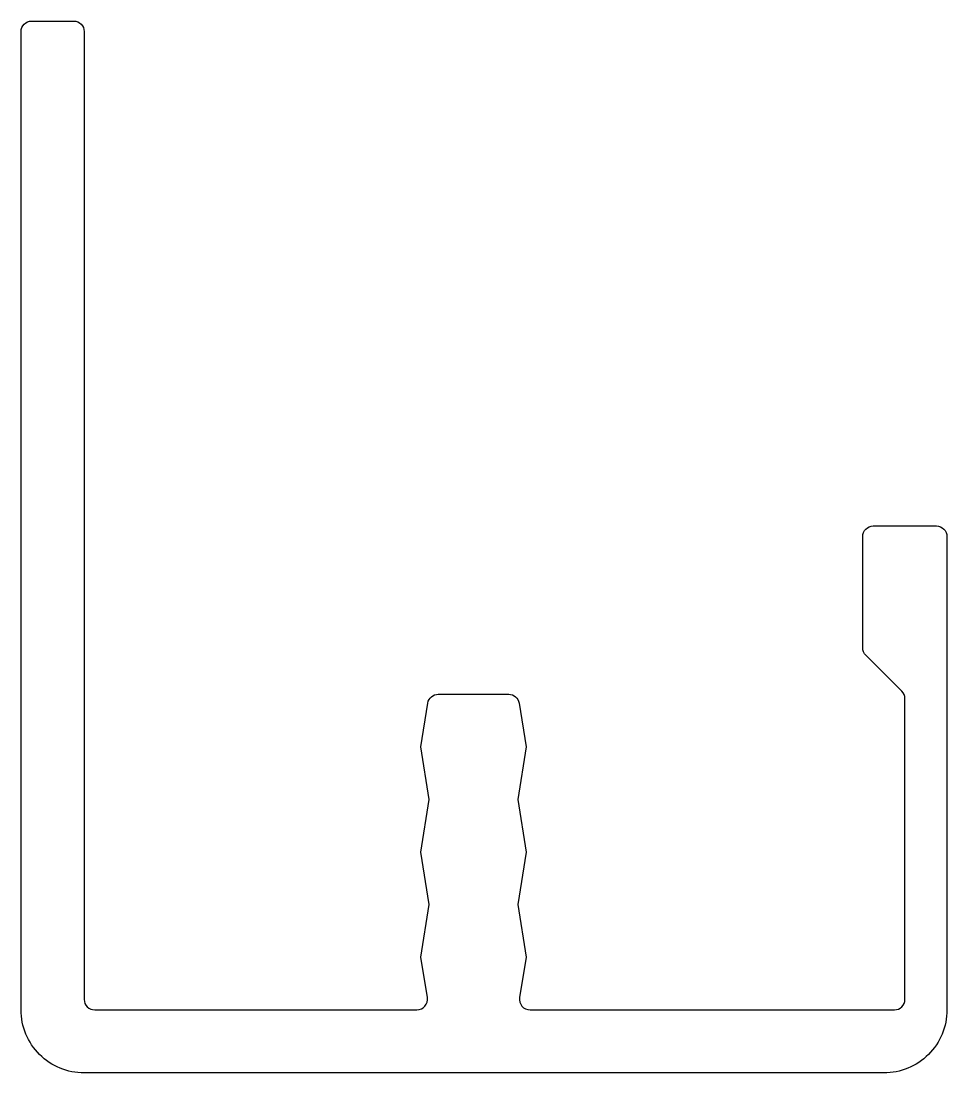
# Model space of a CAD drawing. Extents: x 1190.4 to 1212.4, y 474.1 to 499.1.
import ezdxf

# ---------------------------------------------------------------- set-up
doc = ezdxf.new("R2010")
doc.units = 0
doc.layers.get('0').update_dxf_attribs({"linetype": 'CONTINUOUS'})

msp = doc.modelspace()

# ---------------------------------------------------------------- linework, layer by layer
msp.add_lwpolyline([(1190.434, 475.578), (1190.434, 498.828, -0.414214), (1190.684, 499.078), (1191.684, 499.078, -0.414214), (1191.934, 498.828), (1191.934, 475.828, 0.414214), (1192.184, 475.578), (1199.841, 475.578, 0.461484), (1200.088, 475.868), (1199.934, 476.828), (1200.134, 478.078), (1199.934, 479.328), (1200.134, 480.578), (1199.934, 481.828), (1200.1, 482.868, -0.368472), (1200.347, 483.078), (1202.021, 483.078, -0.368472), (1202.268, 482.868), (1202.434, 481.828), (1202.234, 480.578), (1202.434, 479.328), (1202.234, 478.078), (1202.434, 476.828), (1202.28, 475.868, 0.461484), (1202.527, 475.578), (1211.184, 475.578, 0.414214), (1211.434, 475.828), (1211.434, 482.975, 0.198912), (1211.361, 483.151), (1210.507, 484.005, -0.198912), (1210.434, 484.182), (1210.434, 486.828, -0.414214), (1210.684, 487.078), (1212.184, 487.078, -0.414214), (1212.434, 486.828), (1212.434, 475.578, -0.414214), (1210.934, 474.078), (1191.934, 474.078, -0.414214)], format="xyb", close=True)

doc.saveas('drawing.dxf')
